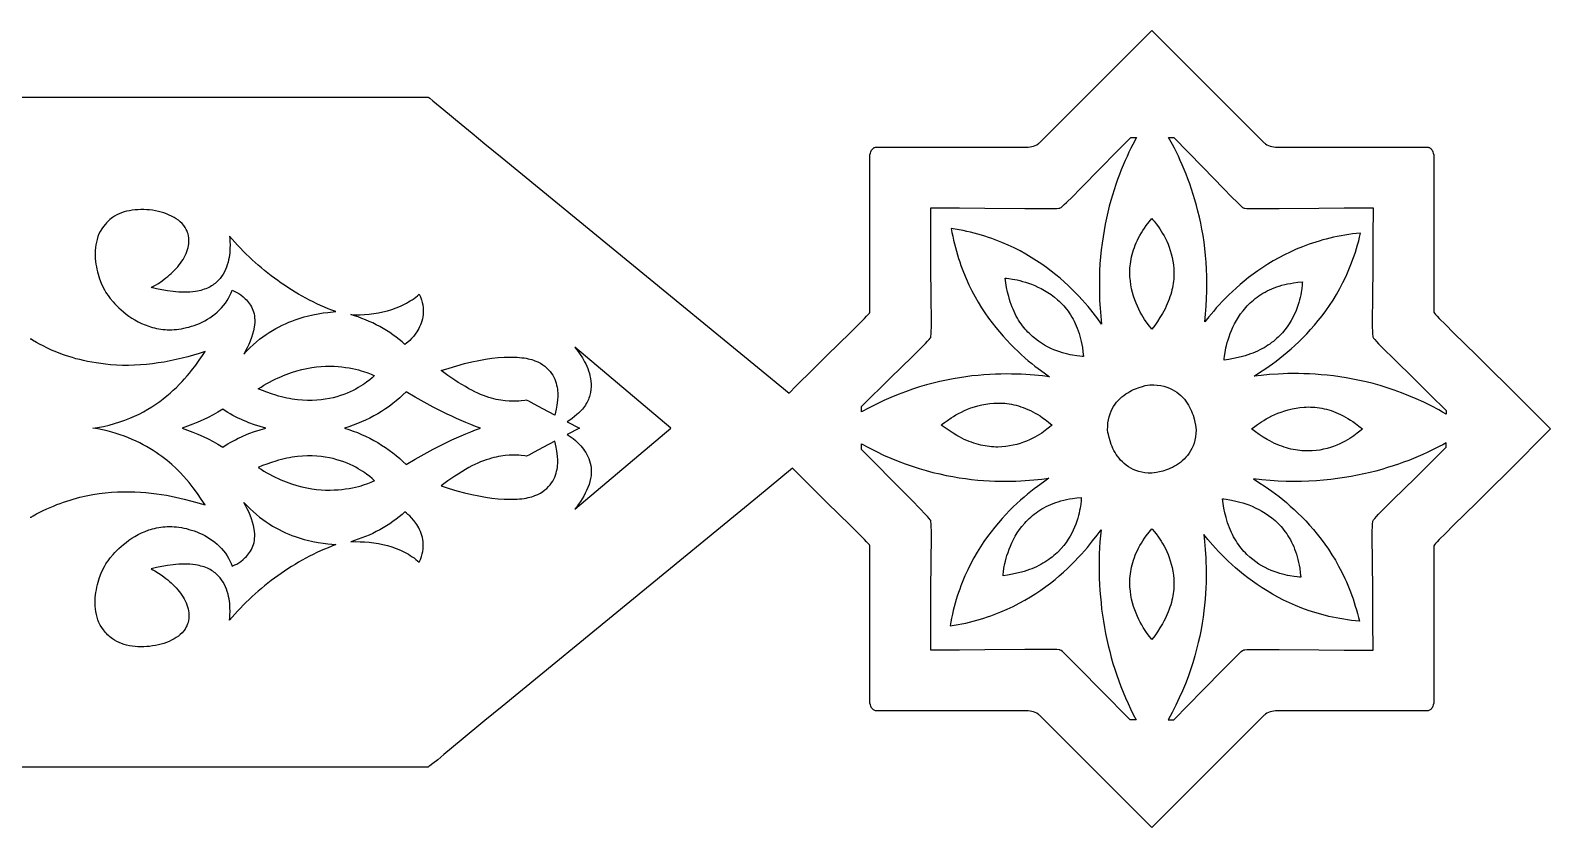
# Model space of a CAD drawing. Extents: x -191 to 191, y -50 to 50.
# Drawn here: x 0 to 190.6, y -50 to 50 of the extents above; entities that cross this region are included whole.
import ezdxf

# ---------------------------------------------------------------- set-up
doc = ezdxf.new("R2010")
doc.units = 0
doc.layers.add('LAYER_1', color=18, linetype='CONTINUOUS')

msp = doc.modelspace()

# ---------------------------------------------------------------- linework, layer by layer
at = {"layer": 'LAYER_1'}
for points in [[(-49.88, 41.58), (0, 41.58), (49.88, 41.58), (49.96, 41.54), (50.08, 41.45), (50.48, 41.14), (51.86, 40.01), (54.02, 38.2), (55.41, 37.05), (56.99, 35.74), (59.14, 33.98), (91.16, 7.72), (95.13, 4.46), (96.03, 5.36), (98.1, 7.42), (99.92, 9.22), (102.78, 12.03), (103.82, 13.05), (104.58, 13.81), (104.86, 14.1), (105.07, 14.33), (105.2, 14.5), (105.27, 14.6), (105.27, 34.18), (105.28, 34.36), (105.33, 34.55), (105.39, 34.74), (105.49, 34.92), (105.54, 35), (105.6, 35.08), (105.66, 35.14), (105.73, 35.2), (105.8, 35.25), (105.88, 35.28), (105.96, 35.31), (106.04, 35.31), (124.91, 35.31), (125.13, 35.32), (125.35, 35.34), (125.57, 35.38), (125.78, 35.44), (125.99, 35.52), (126.19, 35.61), (126.37, 35.73), (126.46, 35.8), (126.54, 35.87), (140.63, 49.96), (154.71, 35.87), (154.79, 35.8), (154.88, 35.73), (155.06, 35.61), (155.26, 35.52), (155.47, 35.44), (155.68, 35.38), (155.9, 35.34), (156.12, 35.32), (156.34, 35.31), (175.21, 35.31), (175.29, 35.31), (175.37, 35.28), (175.45, 35.25), (175.52, 35.2), (175.59, 35.14), (175.65, 35.08), (175.71, 35), (175.76, 34.92), (175.86, 34.74), (175.92, 34.55), (175.97, 34.36), (175.98, 34.18), (175.98, 34.18), (175.98, 14.6), (175.98, 14.6), (176.05, 14.5), (176.19, 14.33), (176.39, 14.1), (176.67, 13.81), (177.43, 13.05), (178.47, 12.03), (181.33, 9.22), (183.15, 7.42), (185.22, 5.36), (190.63, -0.04), (185.21, -5.46), (183.14, -7.52), (181.33, -9.31), (178.47, -12.11), (177.43, -13.13), (176.67, -13.9), (176.39, -14.19), (176.19, -14.41), (176.05, -14.58), (175.98, -14.69), (175.98, -14.69), (175.98, -34.27), (175.97, -34.45), (175.92, -34.64), (175.86, -34.82), (175.76, -35), (175.71, -35.08), (175.65, -35.16), (175.59, -35.23), (175.52, -35.28), (175.45, -35.33), (175.37, -35.37), (175.29, -35.39), (175.21, -35.4), (156.34, -35.4), (156.12, -35.4), (155.9, -35.43), (155.68, -35.47), (155.47, -35.52), (155.26, -35.6), (155.06, -35.69), (154.88, -35.81), (154.79, -35.88), (154.71, -35.95), (140.63, -50.04), (126.54, -35.95), (126.46, -35.88), (126.37, -35.81), (126.19, -35.69), (125.99, -35.6), (125.78, -35.52), (125.57, -35.47), (125.35, -35.43), (125.13, -35.4), (124.91, -35.4), (106.04, -35.4), (105.96, -35.39), (105.88, -35.37), (105.8, -35.33), (105.73, -35.28), (105.66, -35.23), (105.6, -35.16), (105.54, -35.08), (105.49, -35), (105.39, -34.82), (105.33, -34.64), (105.28, -34.45), (105.27, -34.27), (105.27, -14.69), (105.2, -14.58), (105.07, -14.41), (104.86, -14.19), (104.58, -13.9), (103.82, -13.13), (102.78, -12.11), (99.93, -9.31), (98.11, -7.52), (96.05, -5.47), (95.56, -4.97), (91.16, -8.58), (59.14, -34.84), (56.99, -36.6), (54.02, -39.06), (51.86, -40.87), (51.07, -41.52), (50.48, -42), (50.08, -42.31), (49.96, -42.39), (49.88, -42.44), (0, -42.44), (-49.88, -42.44)], [(-0.05, -11.11), (0, -11.11), (0.05, -11.11), (0.09, -11.09), (0.18, -11.04), (0.26, -10.98), (0.34, -10.92), (0.77, -10.69), (1.19, -10.47), (1.62, -10.26), (2.04, -10.06), (2.46, -9.88), (2.88, -9.7), (3.3, -9.53), (3.72, -9.37), (4.14, -9.22), (4.56, -9.08), (4.97, -8.95), (5.38, -8.83), (5.79, -8.72), (6.2, -8.61), (7.01, -8.43), (7.81, -8.27), (8.61, -8.15), (9.39, -8.05), (10.16, -7.98), (10.91, -7.94), (11.66, -7.91), (12.39, -7.91), (13.11, -7.93), (13.81, -7.97), (14.49, -8.02), (15.16, -8.09), (15.8, -8.17), (16.44, -8.26), (17.05, -8.36), (17.64, -8.47), (18.2, -8.59), (18.75, -8.71), (19.28, -8.83), (20.25, -9.09), (21.9, -9.55), (21.43, -8.83), (20.94, -8.12), (20.43, -7.43), (20.17, -7.09), (19.9, -6.75), (19.57, -6.36), (19.19, -5.94), (18.76, -5.48), (18.27, -5), (17.73, -4.5), (17.44, -4.25), (17.13, -3.99), (16.81, -3.74), (16.47, -3.48), (16.12, -3.23), (15.76, -2.98), (15.38, -2.73), (14.98, -2.48), (14.57, -2.24), (14.15, -2.01), (13.71, -1.78), (13.25, -1.56), (12.78, -1.34), (12.29, -1.14), (11.79, -0.95), (11.27, -0.76), (10.74, -0.59), (10.19, -0.43), (9.62, -0.29), (9.04, -0.15), (8.44, -0.04), (7.83, 0.06), (8.43, 0.15), (9.16, 0.29), (9.86, 0.45), (10.55, 0.63), (11.21, 0.84), (11.85, 1.06), (12.47, 1.31), (13.06, 1.57), (13.64, 1.84), (14.19, 2.13), (14.73, 2.44), (15.24, 2.75), (15.73, 3.08), (16.21, 3.41), (16.66, 3.76), (17.1, 4.11), (17.52, 4.46), (17.92, 4.82), (18.3, 5.18), (18.66, 5.54), (19.01, 5.9), (19.33, 6.26), (19.65, 6.61), (19.94, 6.96), (20.22, 7.3), (20.73, 7.97), (21.18, 8.59), (21.56, 9.16), (21.9, 9.67), (21.18, 9.45), (20.46, 9.23), (19.74, 9.03), (19.01, 8.84), (18.27, 8.66), (17.53, 8.51), (16.79, 8.36), (16.04, 8.24), (15.29, 8.14), (14.54, 8.05), (13.79, 7.99), (13.04, 7.95), (12.29, 7.93), (11.54, 7.93), (10.79, 7.96), (10.04, 8.02), (9.43, 8.08), (8.83, 8.16), (8.26, 8.24), (7.71, 8.33), (7.18, 8.44), (6.67, 8.54), (6.18, 8.66), (5.71, 8.78), (5.26, 8.91), (4.83, 9.04), (4.42, 9.17), (4.03, 9.31), (3.31, 9.58), (2.66, 9.86), (2.08, 10.13), (1.58, 10.38), (1.14, 10.62), (0.78, 10.82), (0.26, 11.12), (0.1, 11.21), (0.04, 11.23), (0, 11.24), (-0.04, 11.23)]]:
    msp.add_lwpolyline(points, dxfattribs=at)
for points in [[(104.23, 2.12), (104.23, 2.78), (107.87, 6.38), (110.55, 9), (111.52, 9.96), (112.24, 10.69), (112.5, 10.96), (112.69, 11.18), (112.82, 11.34), (112.89, 11.45), (112.91, 11.51), (112.92, 11.6), (112.95, 11.87), (112.97, 12.25), (112.98, 12.75), (112.98, 14.09), (112.97, 15.9), (112.92, 20.89), (112.9, 24.06), (112.89, 27.69), (116.52, 27.69), (119.7, 27.67), (124.68, 27.62), (126.49, 27.6), (127.83, 27.61), (128.33, 27.62), (128.72, 27.63), (128.98, 27.66), (129.08, 27.68), (129.14, 27.69), (129.24, 27.76), (129.41, 27.89), (129.63, 28.1), (129.91, 28.36), (130.66, 29.09), (131.63, 30.08), (134.32, 32.82), (136.03, 34.56), (137.99, 36.54), (138.7, 36.54), (138.23, 35.65), (137.99, 35.17), (137.75, 34.67), (137.51, 34.15), (137.27, 33.62), (137.03, 33.06), (136.79, 32.48), (136.56, 31.88), (136.33, 31.27), (136.11, 30.63), (135.89, 29.98), (135.68, 29.3), (135.48, 28.61), (135.29, 27.9), (135.1, 27.17), (134.93, 26.42), (134.77, 25.66), (134.63, 24.87), (134.5, 24.07), (134.38, 23.25), (134.28, 22.42), (134.19, 21.56), (134.12, 20.69), (134.08, 19.8), (134.05, 18.9), (134.04, 17.97), (134.05, 17.04), (134.08, 16.08), (134.14, 15.11), (134.22, 14.12), (134.33, 13.12), (133.84, 13.78), (133.27, 14.52), (132.96, 14.91), (132.62, 15.32), (132.26, 15.74), (131.88, 16.17), (131.48, 16.61), (131.05, 17.05), (130.6, 17.5), (130.13, 17.95), (129.64, 18.4), (129.12, 18.86), (128.58, 19.31), (128.01, 19.76), (127.42, 20.2), (126.81, 20.64), (126.17, 21.07), (125.51, 21.49), (124.82, 21.89), (124.1, 22.29), (123.36, 22.67), (122.59, 23.03), (121.8, 23.37), (120.98, 23.69), (120.56, 23.85), (120.13, 23.99), (119.7, 24.13), (119.26, 24.27), (118.81, 24.4), (118.35, 24.52), (117.89, 24.64), (117.42, 24.75), (116.95, 24.85), (116.46, 24.94), (115.97, 25.03), (115.48, 25.11), (115.56, 24.61), (115.66, 24.13), (115.76, 23.65), (115.87, 23.17), (115.99, 22.71), (116.11, 22.25), (116.25, 21.8), (116.38, 21.35), (116.53, 20.91), (116.67, 20.48), (116.83, 20.06), (116.99, 19.64), (117.33, 18.83), (117.68, 18.04), (118.06, 17.28), (118.45, 16.55), (118.85, 15.85), (119.27, 15.16), (119.7, 14.51), (120.14, 13.88), (120.59, 13.27), (121.04, 12.69), (121.5, 12.14), (121.96, 11.61), (122.42, 11.1), (122.89, 10.61), (123.35, 10.15), (123.8, 9.71), (124.25, 9.3), (124.7, 8.9), (125.13, 8.53), (125.56, 8.18), (125.97, 7.85), (126.37, 7.54), (127.12, 6.99), (127.79, 6.51), (126.9, 6.62), (125.91, 6.71), (124.82, 6.79), (124.24, 6.82), (123.63, 6.84), (123.01, 6.85), (122.36, 6.86), (121.69, 6.85), (121, 6.83), (120.3, 6.8), (119.57, 6.75), (118.83, 6.69), (118.07, 6.61), (117.3, 6.51), (116.51, 6.39), (115.7, 6.26), (114.88, 6.1), (114.05, 5.92), (113.2, 5.72), (112.35, 5.49), (111.48, 5.23), (110.6, 4.95), (109.72, 4.64), (108.82, 4.3), (107.91, 3.93), (107, 3.53), (106.08, 3.09), (105.16, 2.63)], [(177.55, 1.82), (177.07, 2.09), (176.6, 2.36), (175.65, 2.85), (174.71, 3.31), (173.78, 3.74), (172.86, 4.14), (171.94, 4.5), (171.03, 4.83), (170.13, 5.13), (169.25, 5.4), (168.37, 5.65), (167.5, 5.87), (166.65, 6.06), (165.81, 6.23), (164.99, 6.38), (164.18, 6.51), (163.39, 6.61), (162.61, 6.7), (161.85, 6.77), (161.11, 6.83), (160.38, 6.87), (159.68, 6.89), (159, 6.91), (158.33, 6.91), (157.69, 6.9), (157.08, 6.88), (156.48, 6.85), (155.36, 6.78), (154.35, 6.69), (153.44, 6.6), (154.14, 7.04), (154.92, 7.56), (155.33, 7.84), (155.76, 8.15), (156.21, 8.48), (156.66, 8.83), (157.13, 9.2), (157.6, 9.59), (158.08, 10), (158.57, 10.44), (159.05, 10.9), (159.54, 11.38), (160.04, 11.89), (160.52, 12.42), (161.01, 12.98), (161.49, 13.56), (161.97, 14.16), (162.43, 14.79), (162.89, 15.45), (163.34, 16.14), (163.77, 16.85), (164.19, 17.59), (164.59, 18.35), (164.97, 19.15), (165.16, 19.55), (165.33, 19.97), (165.51, 20.39), (165.68, 20.82), (165.84, 21.26), (166, 21.7), (166.15, 22.15), (166.29, 22.61), (166.43, 23.08), (166.56, 23.56), (166.68, 24.04), (166.8, 24.53), (166.3, 24.48), (165.8, 24.42), (165.31, 24.35), (164.82, 24.28), (164.35, 24.19), (163.88, 24.1), (163.41, 24.01), (162.96, 23.9), (162.5, 23.79), (162.06, 23.67), (161.62, 23.54), (161.19, 23.41), (160.77, 23.28), (160.35, 23.13), (159.53, 22.83), (158.74, 22.51), (157.98, 22.16), (157.24, 21.8), (156.53, 21.43), (155.84, 21.04), (155.17, 20.64), (154.53, 20.23), (153.92, 19.81), (153.33, 19.38), (152.76, 18.95), (152.22, 18.51), (151.7, 18.08), (151.2, 17.64), (150.73, 17.21), (150.28, 16.78), (149.86, 16.36), (149.45, 15.94), (149.07, 15.53), (148.71, 15.14), (148.38, 14.76), (147.77, 14.03), (147.25, 13.39), (147.35, 14.38), (147.43, 15.36), (147.49, 16.32), (147.52, 17.26), (147.53, 18.19), (147.52, 19.1), (147.49, 20), (147.43, 20.88), (147.36, 21.74), (147.27, 22.59), (147.17, 23.41), (147.04, 24.22), (146.91, 25.02), (146.75, 25.79), (146.59, 26.55), (146.41, 27.29), (146.23, 28.01), (146.03, 28.71), (145.82, 29.39), (145.61, 30.06), (145.38, 30.71), (145.15, 31.34), (144.92, 31.94), (144.68, 32.53), (144.44, 33.1), (144.19, 33.65), (143.95, 34.19), (143.7, 34.7), (143.45, 35.19), (143.21, 35.66), (142.73, 36.54), (143.39, 36.54), (147, 32.82), (149.65, 30.08), (150.62, 29.09), (151.35, 28.36), (151.62, 28.1), (151.84, 27.89), (152.01, 27.76), (152.11, 27.69), (152.17, 27.68), (152.27, 27.66), (152.53, 27.63), (152.92, 27.62), (153.42, 27.61), (154.76, 27.6), (156.57, 27.62), (161.55, 27.66), (164.73, 27.69), (168.36, 27.69), (168.35, 24.06), (168.33, 20.89), (168.28, 15.9), (168.27, 14.09), (168.27, 12.75), (168.28, 12.25), (168.3, 11.87), (168.33, 11.6), (168.34, 11.51), (168.36, 11.45), (168.43, 11.34), (168.57, 11.17), (168.78, 10.94), (169.05, 10.65), (169.81, 9.88), (170.84, 8.87), (173.68, 6.08), (175.49, 4.3), (177.55, 2.26)], [(38.29, 14.68), (37.81, 14.86), (37.33, 15.05), (36.86, 15.25), (36.39, 15.46), (35.92, 15.68), (35.45, 15.9), (34.99, 16.13), (34.53, 16.37), (34.08, 16.62), (33.63, 16.88), (33.18, 17.14), (32.74, 17.41), (32.3, 17.69), (31.87, 17.98), (31.44, 18.27), (31.01, 18.57), (30.59, 18.88), (30.18, 19.19), (29.76, 19.51), (29.36, 19.83), (28.96, 20.16), (28.57, 20.5), (28.18, 20.84), (27.8, 21.19), (27.42, 21.54), (27.05, 21.9), (26.68, 22.27), (26.33, 22.63), (25.98, 23.01), (25.63, 23.39), (25.29, 23.77), (24.96, 24.16), (25, 23.81), (25.02, 23.48), (25.03, 23.07), (25.02, 22.58), (25.01, 22.32), (24.99, 22.04), (24.95, 21.76), (24.91, 21.47), (24.85, 21.17), (24.78, 20.87), (24.69, 20.57), (24.59, 20.26), (24.46, 19.97), (24.32, 19.67), (24.16, 19.38), (23.98, 19.1), (23.78, 18.83), (23.55, 18.58), (23.29, 18.34), (23.16, 18.22), (23.01, 18.11), (22.86, 18), (22.7, 17.9), (22.54, 17.81), (22.37, 17.72), (22.19, 17.63), (22, 17.55), (21.8, 17.48), (21.6, 17.41), (21.39, 17.35), (21.17, 17.3), (20.94, 17.25), (20.7, 17.21), (20.35, 17.17), (20, 17.14), (19.66, 17.12), (19.31, 17.11), (18.95, 17.12), (18.6, 17.13), (18.25, 17.16), (17.9, 17.19), (17.2, 17.28), (16.5, 17.4), (15.81, 17.54), (15.13, 17.7), (15.36, 17.82), (15.59, 17.95), (16.06, 18.23), (16.53, 18.55), (17, 18.9), (17.22, 19.09), (17.44, 19.28), (17.66, 19.48), (17.87, 19.68), (18.08, 19.89), (18.28, 20.1), (18.47, 20.32), (18.65, 20.55), (18.82, 20.78), (18.98, 21.01), (19.14, 21.24), (19.28, 21.48), (19.4, 21.72), (19.52, 21.97), (19.62, 22.21), (19.7, 22.46), (19.77, 22.71), (19.83, 22.96), (19.86, 23.2), (19.88, 23.45), (19.88, 23.7), (19.87, 23.95), (19.83, 24.2), (19.77, 24.45), (19.72, 24.59), (19.67, 24.73), (19.61, 24.86), (19.55, 24.99), (19.4, 25.25), (19.22, 25.49), (19.02, 25.72), (18.79, 25.93), (18.55, 26.14), (18.29, 26.32), (18.01, 26.5), (17.71, 26.66), (17.4, 26.8), (17.08, 26.94), (16.74, 27.06), (16.4, 27.16), (16.05, 27.25), (15.69, 27.33), (15.32, 27.39), (14.95, 27.43), (14.58, 27.47), (14.21, 27.48), (13.85, 27.49), (13.48, 27.47), (13.12, 27.45), (12.76, 27.4), (12.41, 27.34), (12.07, 27.27), (11.74, 27.18), (11.42, 27.08), (11.12, 26.95), (10.83, 26.82), (10.56, 26.67), (10.31, 26.5), (10.14, 26.37), (9.97, 26.24), (9.82, 26.1), (9.67, 25.96), (9.53, 25.82), (9.4, 25.67), (9.16, 25.38), (8.95, 25.07), (8.76, 24.75), (8.6, 24.42), (8.47, 24.09), (8.36, 23.75), (8.27, 23.41), (8.2, 23.07), (8.16, 22.72), (8.13, 22.37), (8.12, 22.02), (8.12, 21.67), (8.14, 21.33), (8.17, 20.99), (8.22, 20.65), (8.28, 20.32), (8.34, 19.99), (8.42, 19.68), (8.5, 19.37), (8.59, 19.08), (8.68, 18.79), (8.88, 18.26), (9.09, 17.8), (9.28, 17.4), (9.47, 17.08), (9.55, 16.94), (9.74, 16.69), (10.01, 16.33), (10.38, 15.9), (10.59, 15.66), (10.83, 15.42), (11.09, 15.16), (11.37, 14.9), (11.68, 14.64), (12, 14.38), (12.34, 14.12), (12.71, 13.87), (13.1, 13.64), (13.5, 13.41), (13.93, 13.2), (14.37, 13.01), (14.84, 12.84), (15.08, 12.76), (15.33, 12.69), (15.57, 12.63), (15.83, 12.57), (16.09, 12.52), (16.35, 12.48), (16.62, 12.45), (16.89, 12.43), (17.17, 12.41), (17.45, 12.41), (17.74, 12.41), (18.03, 12.43), (18.33, 12.45), (18.63, 12.49), (18.93, 12.54), (19.24, 12.6), (19.56, 12.67), (19.88, 12.75), (20.2, 12.85), (20.52, 12.95), (20.86, 13.08), (21.19, 13.21), (21.53, 13.36), (21.86, 13.53), (22.19, 13.72), (22.51, 13.92), (22.83, 14.14), (23.13, 14.38), (23.42, 14.63), (23.7, 14.89), (23.97, 15.16), (24.22, 15.45), (24.45, 15.75), (24.66, 16.06), (24.85, 16.38), (25.02, 16.71), (25.16, 17.04), (25.28, 17.39), (25.47, 17.3), (25.65, 17.22), (25.87, 17.1), (26.12, 16.95), (26.39, 16.77), (26.67, 16.55), (26.81, 16.43), (26.95, 16.29), (27.09, 16.15), (27.23, 16), (27.36, 15.84), (27.48, 15.66), (27.6, 15.48), (27.71, 15.29), (27.81, 15.08), (27.9, 14.87), (27.98, 14.64), (28.04, 14.4), (28.09, 14.15), (28.12, 13.89), (28.14, 13.62), (28.14, 13.33), (28.11, 13.03), (28.07, 12.72), (27.98, 12.28), (27.86, 11.84), (27.72, 11.42), (27.56, 10.99), (27.38, 10.57), (27.18, 10.16), (26.98, 9.76), (26.76, 9.36), (27.15, 9.78), (27.54, 10.17), (27.94, 10.53), (28.34, 10.88), (28.74, 11.21), (29.14, 11.52), (29.55, 11.81), (29.96, 12.08), (30.37, 12.33), (30.78, 12.56), (31.19, 12.78), (31.59, 12.99), (32, 13.17), (32.4, 13.35), (32.79, 13.5), (33.19, 13.65), (33.57, 13.78), (33.96, 13.9), (34.33, 14.01), (34.7, 14.11), (35.41, 14.28), (36.08, 14.41), (36.71, 14.51), (37.29, 14.58)], [(140.63, 12.47), (140.52, 12.6), (140.32, 12.85), (140.04, 13.23), (139.72, 13.71), (139.54, 13.99), (139.36, 14.3), (139.18, 14.63), (139, 14.99), (138.82, 15.36), (138.65, 15.76), (138.49, 16.18), (138.34, 16.61), (138.21, 17.07), (138.09, 17.54), (138, 18.03), (137.93, 18.54), (137.88, 19.06), (137.87, 19.32), (137.87, 19.59), (137.87, 19.86), (137.88, 20.14), (137.91, 20.41), (137.94, 20.69), (137.97, 20.98), (138.02, 21.26), (138.08, 21.55), (138.15, 21.84), (138.23, 22.14), (138.32, 22.43), (138.43, 22.73), (138.54, 23.03), (138.67, 23.33), (138.81, 23.63), (138.96, 23.94), (139.13, 24.24), (139.31, 24.55), (139.5, 24.86), (139.71, 25.17), (139.93, 25.48), (140.27, 25.93), (140.63, 26.36), (140.72, 26.25), (140.91, 26.03), (141.17, 25.71), (141.47, 25.3), (141.64, 25.05), (141.81, 24.79), (141.98, 24.5), (142.15, 24.19), (142.32, 23.86), (142.49, 23.51), (142.65, 23.14), (142.8, 22.76), (142.94, 22.35), (143.06, 21.92), (143.17, 21.48), (143.26, 21.03), (143.33, 20.55), (143.37, 20.06), (143.39, 19.56), (143.38, 19.3), (143.37, 19.04), (143.36, 18.77), (143.33, 18.51), (143.3, 18.23), (143.25, 17.96), (143.2, 17.68), (143.14, 17.4), (143.07, 17.12), (142.99, 16.83), (142.9, 16.54), (142.8, 16.25), (142.68, 15.95), (142.56, 15.65), (142.42, 15.35), (142.28, 15.05), (142.12, 14.75), (141.95, 14.44), (141.64, 13.93), (141.32, 13.43), (140.98, 12.95)], [(122.21, 18.89), (122.38, 18.87), (122.7, 18.83), (123.16, 18.76), (123.74, 18.65), (124.06, 18.57), (124.4, 18.48), (124.77, 18.38), (125.14, 18.25), (125.54, 18.11), (125.94, 17.95), (126.34, 17.77), (126.76, 17.57), (127.17, 17.34), (127.59, 17.09), (128, 16.81), (128.41, 16.5), (128.81, 16.17), (129.01, 15.99), (129.2, 15.8), (129.39, 15.6), (129.57, 15.4), (129.76, 15.19), (129.93, 14.97), (130.11, 14.74), (130.27, 14.51), (130.44, 14.26), (130.59, 14), (130.74, 13.74), (130.89, 13.47), (131.02, 13.18), (131.15, 12.89), (131.28, 12.59), (131.39, 12.27), (131.5, 11.95), (131.6, 11.62), (131.69, 11.27), (131.77, 10.92), (131.85, 10.55), (131.91, 10.17), (131.98, 9.62), (132.04, 9.06), (131.89, 9.07), (131.6, 9.09), (131.2, 9.14), (130.69, 9.22), (130.4, 9.27), (130.09, 9.34), (129.76, 9.42), (129.42, 9.51), (129.07, 9.63), (128.7, 9.76), (128.33, 9.9), (127.95, 10.07), (127.56, 10.26), (127.18, 10.47), (126.79, 10.71), (126.4, 10.97), (126.02, 11.26), (125.64, 11.58), (125.27, 11.92), (125.09, 12.1), (124.92, 12.3), (124.74, 12.5), (124.57, 12.7), (124.4, 12.92), (124.24, 13.14), (124.08, 13.38), (123.92, 13.62), (123.77, 13.87), (123.63, 14.13), (123.49, 14.4), (123.35, 14.68), (123.22, 14.97), (123.1, 15.26), (122.98, 15.57), (122.87, 15.89), (122.77, 16.22), (122.67, 16.56), (122.53, 17.13), (122.41, 17.71), (122.3, 18.3)], [(149.68, 8.6), (149.69, 8.76), (149.73, 9.09), (149.8, 9.55), (149.91, 10.12), (149.99, 10.44), (150.08, 10.79), (150.18, 11.15), (150.31, 11.53), (150.45, 11.92), (150.61, 12.32), (150.79, 12.73), (150.99, 13.14), (151.22, 13.56), (151.47, 13.97), (151.75, 14.39), (152.06, 14.8), (152.4, 15.19), (152.57, 15.39), (152.76, 15.58), (152.96, 15.77), (153.16, 15.96), (153.37, 16.14), (153.59, 16.32), (153.82, 16.49), (154.06, 16.66), (154.3, 16.82), (154.56, 16.98), (154.82, 17.13), (155.1, 17.27), (155.38, 17.41), (155.67, 17.54), (155.97, 17.66), (156.29, 17.78), (156.61, 17.89), (156.94, 17.99), (157.29, 18.08), (157.64, 18.16), (158.01, 18.23), (158.39, 18.29), (158.94, 18.37), (159.5, 18.42), (159.49, 18.27), (159.47, 17.99), (159.42, 17.58), (159.35, 17.07), (159.29, 16.78), (159.22, 16.47), (159.14, 16.15), (159.05, 15.81), (158.93, 15.45), (158.81, 15.09), (158.66, 14.71), (158.49, 14.33), (158.3, 13.95), (158.09, 13.56), (157.85, 13.17), (157.59, 12.79), (157.3, 12.4), (156.99, 12.03), (156.64, 11.66), (156.46, 11.48), (156.27, 11.3), (156.07, 11.13), (155.86, 10.95), (155.64, 10.79), (155.42, 10.62), (155.18, 10.46), (154.94, 10.31), (154.69, 10.16), (154.43, 10.01), (154.16, 9.87), (153.88, 9.74), (153.6, 9.61), (153.3, 9.48), (152.99, 9.37), (152.67, 9.26), (152.34, 9.15), (152.01, 9.06), (151.43, 8.91), (150.85, 8.79), (150.26, 8.69)], [(48.76, 16.87), (48.91, 16.52), (49.03, 16.17), (49.12, 15.84), (49.19, 15.52), (49.23, 15.2), (49.26, 14.89), (49.26, 14.6), (49.24, 14.31), (49.2, 14.03), (49.15, 13.76), (49.08, 13.5), (49, 13.25), (48.91, 13.01), (48.81, 12.78), (48.7, 12.56), (48.58, 12.35), (48.45, 12.15), (48.33, 11.96), (48.06, 11.62), (47.8, 11.33), (47.56, 11.08), (47.34, 10.87), (47.16, 10.72), (46.96, 10.56), (46.6, 10.88), (46.23, 11.19), (45.85, 11.49), (45.45, 11.77), (45.05, 12.05), (44.64, 12.31), (44.22, 12.57), (43.8, 12.81), (43.36, 13.04), (42.92, 13.26), (42.48, 13.46), (42.03, 13.66), (41.58, 13.84), (41.12, 14.01), (40.66, 14.17), (40.19, 14.31), (40.76, 14.3), (41.33, 14.3), (41.9, 14.33), (42.48, 14.37), (43.05, 14.44), (43.63, 14.54), (44.2, 14.66), (44.76, 14.8), (45.32, 14.96), (45.86, 15.15), (46.39, 15.37), (46.65, 15.49), (46.91, 15.62), (47.16, 15.75), (47.4, 15.89), (47.64, 16.03), (47.88, 16.18), (48.11, 16.34), (48.33, 16.51), (48.55, 16.68)], [(68.86, 0.06), (67.32, -0.75), (67.56, -0.9), (67.79, -1.05), (68.06, -1.25), (68.36, -1.5), (68.69, -1.81), (68.85, -1.97), (69.02, -2.16), (69.18, -2.35), (69.34, -2.55), (69.5, -2.77), (69.64, -3), (69.78, -3.24), (69.91, -3.49), (70.02, -3.75), (70.12, -4.03), (70.2, -4.32), (70.27, -4.61), (70.31, -4.92), (70.33, -5.24), (70.33, -5.57), (70.31, -5.92), (70.25, -6.27), (70.17, -6.63), (70.06, -7.01), (69.91, -7.39), (69.75, -7.76), (69.57, -8.11), (69.38, -8.46), (69.18, -8.8), (68.96, -9.14), (68.73, -9.47), (68.5, -9.79), (68.26, -10.11), (80.32, 0.06), (68.26, 10.24), (68.49, 9.95), (68.7, 9.67), (68.95, 9.32), (69.22, 8.89), (69.36, 8.65), (69.5, 8.39), (69.63, 8.12), (69.76, 7.84), (69.88, 7.55), (69.99, 7.25), (70.09, 6.93), (70.17, 6.61), (70.24, 6.28), (70.29, 5.94), (70.31, 5.6), (70.32, 5.26), (70.29, 4.9), (70.24, 4.55), (70.2, 4.37), (70.16, 4.2), (70.1, 4.02), (70.04, 3.84), (69.97, 3.67), (69.89, 3.49), (69.8, 3.31), (69.7, 3.14), (69.59, 2.96), (69.48, 2.78), (69.35, 2.61), (69.21, 2.44), (69.06, 2.27), (68.89, 2.1), (68.72, 1.93), (68.53, 1.76), (68.24, 1.52), (67.94, 1.29), (67.64, 1.08), (67.32, 0.87)], [(43.15, 6.65), (42.85, 6.37), (42.55, 6.13), (42.16, 5.83), (41.94, 5.66), (41.69, 5.5), (41.41, 5.32), (41.12, 5.15), (40.8, 4.97), (40.46, 4.79), (40.1, 4.62), (39.72, 4.45), (39.31, 4.3), (38.89, 4.15), (38.44, 4.01), (37.97, 3.88), (37.49, 3.78), (36.98, 3.69), (36.45, 3.61), (35.9, 3.56), (35.33, 3.54), (34.73, 3.54), (34.12, 3.56), (33.49, 3.62), (33.17, 3.66), (32.84, 3.71), (32.51, 3.77), (32.17, 3.83), (31.83, 3.91), (31.49, 3.99), (31.13, 4.08), (30.78, 4.19), (30.22, 4.36), (29.66, 4.56), (29.11, 4.77), (28.56, 4.99), (28.92, 5.22), (29.28, 5.44), (29.64, 5.65), (29.99, 5.84), (30.35, 6.03), (30.7, 6.2), (31.05, 6.37), (31.39, 6.52), (31.73, 6.67), (32.07, 6.8), (32.41, 6.92), (32.74, 7.04), (33.4, 7.24), (34.04, 7.41), (34.67, 7.55), (35.29, 7.66), (35.88, 7.74), (36.46, 7.79), (37.02, 7.82), (37.57, 7.83), (38.09, 7.82), (38.59, 7.79), (39.07, 7.74), (39.53, 7.69), (39.97, 7.62), (40.38, 7.54), (40.77, 7.46), (41.13, 7.37), (41.46, 7.27), (41.77, 7.18), (42.3, 7), (42.71, 6.84), (43, 6.72)], [(65.76, 1.69), (64.27, 2.48), (63.19, 3.06), (62.5, 3.43), (62.3, 3.53), (62.21, 3.56), (61.99, 3.54), (61.55, 3.49), (61.24, 3.46), (60.89, 3.44), (60.48, 3.44), (60.03, 3.45), (59.53, 3.49), (58.99, 3.57), (58.71, 3.62), (58.41, 3.68), (58.11, 3.75), (57.8, 3.84), (57.47, 3.93), (57.14, 4.04), (56.8, 4.16), (56.46, 4.3), (56.1, 4.45), (55.74, 4.62), (55.37, 4.81), (54.99, 5.01), (54.54, 5.27), (54.09, 5.54), (53.65, 5.81), (53.22, 6.09), (52.36, 6.68), (51.51, 7.28), (52.51, 7.61), (53.48, 7.9), (54.42, 8.16), (55.34, 8.38), (56.22, 8.56), (57.07, 8.71), (57.88, 8.83), (58.66, 8.91), (59.39, 8.96), (60.09, 8.98), (60.74, 8.97), (61.05, 8.96), (61.34, 8.93), (61.63, 8.9), (61.9, 8.87), (62.16, 8.83), (62.41, 8.78), (62.64, 8.72), (62.87, 8.66), (63.08, 8.6), (63.27, 8.52), (63.63, 8.37), (63.95, 8.2), (64.25, 8.01), (64.52, 7.82), (64.76, 7.61), (64.98, 7.39), (65.18, 7.17), (65.35, 6.94), (65.5, 6.7), (65.64, 6.46), (65.75, 6.21), (65.85, 5.96), (65.93, 5.71), (65.99, 5.46), (66.04, 5.21), (66.08, 4.97), (66.11, 4.73), (66.12, 4.49), (66.13, 4.26), (66.13, 4.04), (66.11, 3.63), (66.07, 3.26), (66.02, 2.94), (65.97, 2.7), (65.91, 2.44), (65.84, 2.06)], [(56.43, 0.06), (55.82, 0.29), (55.22, 0.52), (54.61, 0.76), (54.02, 1.02), (53.42, 1.28), (52.83, 1.55), (52.24, 1.82), (51.66, 2.11), (51.08, 2.4), (50.5, 2.7), (49.36, 3.32), (48.23, 3.96), (47.12, 4.62), (46.72, 4.23), (46.31, 3.85), (45.88, 3.49), (45.43, 3.14), (44.98, 2.8), (44.51, 2.48), (44.04, 2.17), (43.55, 1.88), (43.05, 1.6), (42.55, 1.33), (42.04, 1.08), (41.52, 0.85), (41, 0.63), (40.47, 0.42), (39.94, 0.23), (39.4, 0.06), (39.94, -0.11), (40.47, -0.3), (41, -0.5), (41.52, -0.72), (42.04, -0.96), (42.55, -1.21), (43.05, -1.47), (43.55, -1.75), (44.04, -2.05), (44.51, -2.36), (44.98, -2.68), (45.43, -3.02), (45.88, -3.37), (46.31, -3.73), (46.72, -4.11), (47.12, -4.5), (48.23, -3.83), (49.36, -3.19), (50.5, -2.57), (51.08, -2.28), (51.66, -1.98), (52.24, -1.7), (52.83, -1.42), (53.42, -1.15), (54.02, -0.89), (54.61, -0.64), (55.22, -0.4), (55.82, -0.16)], [(140.86, 5.5), (141.3, 5.47), (141.73, 5.41), (142.12, 5.32), (142.5, 5.21), (142.85, 5.08), (143.17, 4.92), (143.48, 4.75), (143.76, 4.57), (144.02, 4.36), (144.27, 4.15), (144.49, 3.92), (144.7, 3.69), (144.89, 3.45), (145.06, 3.2), (145.22, 2.95), (145.36, 2.69), (145.48, 2.44), (145.6, 2.18), (145.7, 1.94), (145.79, 1.69), (145.93, 1.23), (146.03, 0.81), (146.1, 0.44), (146.14, 0.15), (146.17, -0.16), (146.15, -0.61), (146.09, -1.03), (146.02, -1.43), (145.91, -1.8), (145.79, -2.15), (145.64, -2.48), (145.48, -2.79), (145.3, -3.08), (145.1, -3.35), (144.89, -3.59), (144.67, -3.82), (144.44, -4.03), (144.2, -4.23), (143.96, -4.41), (143.71, -4.57), (143.46, -4.72), (143.2, -4.85), (142.95, -4.97), (142.71, -5.07), (142.47, -5.17), (142.01, -5.32), (141.59, -5.43), (141.22, -5.51), (140.93, -5.56), (140.63, -5.59), (140.18, -5.57), (139.75, -5.53), (139.35, -5.46), (138.98, -5.36), (138.62, -5.25), (138.29, -5.11), (137.98, -4.95), (137.69, -4.78), (137.41, -4.58), (137.16, -4.38), (136.93, -4.16), (136.71, -3.94), (136.51, -3.7), (136.33, -3.46), (136.16, -3.22), (136.01, -2.97), (135.87, -2.72), (135.75, -2.47), (135.64, -2.23), (135.54, -1.99), (135.38, -1.53), (135.26, -1.11), (135.17, -0.75), (135.12, -0.46), (135.08, -0.16), (135.09, 0.29), (135.12, 0.72), (135.18, 1.12), (135.27, 1.5), (135.38, 1.85), (135.51, 2.19), (135.66, 2.5), (135.83, 2.8), (136.02, 3.07), (136.21, 3.33), (136.43, 3.57), (136.65, 3.79), (136.88, 3.99), (137.11, 4.18), (137.36, 4.35), (137.6, 4.51), (137.85, 4.65), (138.09, 4.78), (138.33, 4.9), (138.57, 5), (139.03, 5.17), (139.44, 5.3), (139.8, 5.4), (140.09, 5.46), (140.39, 5.5), (140.63, 5.51)], [(29.51, 0.06), (28.8, 0.26), (28.09, 0.49), (27.4, 0.74), (27.05, 0.88), (26.71, 1.02), (26.37, 1.18), (26.04, 1.33), (25.71, 1.5), (25.38, 1.67), (25.06, 1.85), (24.74, 2.04), (24.42, 2.23), (24.12, 2.43), (23.52, 2.07), (22.91, 1.73), (22.28, 1.41), (21.65, 1.1), (21.01, 0.82), (20.36, 0.55), (19.7, 0.3), (19.04, 0.06), (19.7, -0.17), (20.36, -0.42), (21.01, -0.69), (21.65, -0.98), (22.28, -1.28), (22.91, -1.6), (23.52, -1.95), (24.12, -2.31), (24.42, -2.11), (24.74, -1.91), (25.06, -1.73), (25.38, -1.55), (25.71, -1.38), (26.04, -1.21), (26.37, -1.05), (26.71, -0.9), (27.4, -0.62), (28.09, -0.36), (28.8, -0.14)], [(114.22, 0.46), (114.35, 0.57), (114.61, 0.77), (114.98, 1.04), (115.47, 1.37), (115.75, 1.54), (116.06, 1.73), (116.39, 1.91), (116.74, 2.09), (117.12, 2.26), (117.51, 2.43), (117.93, 2.6), (118.37, 2.74), (118.82, 2.88), (119.3, 2.99), (119.79, 3.09), (120.29, 3.16), (120.81, 3.2), (121.08, 3.21), (121.34, 3.22), (121.62, 3.21), (121.89, 3.2), (122.17, 3.18), (122.45, 3.15), (122.73, 3.11), (123.02, 3.06), (123.31, 3), (123.6, 2.93), (123.89, 2.85), (124.19, 2.76), (124.49, 2.66), (124.79, 2.54), (125.09, 2.42), (125.39, 2.28), (125.69, 2.13), (126, 1.96), (126.31, 1.78), (126.62, 1.59), (126.93, 1.38), (127.24, 1.16), (127.68, 0.82), (128.12, 0.46), (128, 0.36), (127.79, 0.18), (127.47, -0.08), (127.05, -0.39), (126.81, -0.55), (126.54, -0.72), (126.26, -0.89), (125.95, -1.07), (125.62, -1.24), (125.27, -1.4), (124.9, -1.56), (124.51, -1.71), (124.1, -1.85), (123.68, -1.98), (123.24, -2.08), (122.78, -2.17), (122.31, -2.24), (121.82, -2.28), (121.31, -2.3), (121.06, -2.3), (120.79, -2.29), (120.53, -2.27), (120.26, -2.24), (119.99, -2.21), (119.72, -2.17), (119.44, -2.11), (119.16, -2.05), (118.87, -1.98), (118.59, -1.9), (118.3, -1.81), (118, -1.71), (117.71, -1.6), (117.41, -1.47), (117.11, -1.34), (116.81, -1.19), (116.5, -1.03), (116.19, -0.86), (115.69, -0.56), (115.19, -0.23), (114.7, 0.11)], [(153.13, -0.04), (153.26, 0.06), (153.52, 0.26), (153.89, 0.54), (154.38, 0.87), (154.66, 1.04), (154.97, 1.22), (155.3, 1.4), (155.65, 1.59), (156.03, 1.76), (156.42, 1.93), (156.84, 2.09), (157.28, 2.24), (157.73, 2.37), (158.21, 2.49), (158.7, 2.58), (159.2, 2.66), (159.72, 2.7), (159.99, 2.71), (160.26, 2.72), (160.53, 2.71), (160.8, 2.7), (161.08, 2.68), (161.36, 2.65), (161.64, 2.61), (161.93, 2.56), (162.22, 2.5), (162.51, 2.43), (162.8, 2.35), (163.1, 2.26), (163.4, 2.16), (163.7, 2.04), (164, 1.91), (164.3, 1.78), (164.6, 1.62), (164.91, 1.46), (165.22, 1.28), (165.53, 1.08), (165.84, 0.88), (166.15, 0.66), (166.59, 0.31), (167.03, -0.04), (166.92, -0.14), (166.7, -0.33), (166.38, -0.58), (165.96, -0.89), (165.72, -1.05), (165.45, -1.22), (165.17, -1.4), (164.86, -1.57), (164.53, -1.74), (164.18, -1.91), (163.81, -2.07), (163.42, -2.22), (163.02, -2.36), (162.59, -2.48), (162.15, -2.59), (161.69, -2.68), (161.22, -2.74), (160.73, -2.78), (160.22, -2.8), (159.97, -2.8), (159.7, -2.79), (159.44, -2.77), (159.17, -2.75), (158.9, -2.71), (158.63, -2.67), (158.35, -2.62), (158.07, -2.56), (157.78, -2.48), (157.5, -2.4), (157.21, -2.31), (156.91, -2.21), (156.62, -2.1), (156.32, -1.98), (156.02, -1.84), (155.72, -1.69), (155.41, -1.53), (155.1, -1.36), (154.6, -1.06), (154.1, -0.73), (153.61, -0.39)], [(65.76, -1.57), (64.27, -2.36), (63.19, -2.94), (62.5, -3.31), (62.3, -3.4), (62.21, -3.44), (61.99, -3.42), (61.55, -3.36), (61.24, -3.34), (60.89, -3.32), (60.48, -3.31), (60.03, -3.33), (59.53, -3.37), (58.99, -3.45), (58.71, -3.5), (58.41, -3.56), (58.11, -3.63), (57.8, -3.71), (57.47, -3.81), (57.14, -3.92), (56.8, -4.04), (56.46, -4.18), (56.1, -4.33), (55.74, -4.5), (55.37, -4.68), (54.99, -4.89), (54.54, -5.14), (54.09, -5.41), (53.65, -5.69), (53.22, -5.97), (52.36, -6.56), (51.51, -7.15), (52.51, -7.49), (53.48, -7.78), (54.42, -8.04), (55.34, -8.26), (56.22, -8.44), (57.07, -8.59), (57.88, -8.7), (58.66, -8.78), (59.39, -8.84), (60.09, -8.86), (60.74, -8.85), (61.05, -8.83), (61.34, -8.81), (61.63, -8.78), (61.9, -8.75), (62.16, -8.7), (62.41, -8.65), (62.64, -8.6), (62.87, -8.54), (63.08, -8.47), (63.27, -8.4), (63.63, -8.24), (63.95, -8.07), (64.25, -7.89), (64.52, -7.69), (64.76, -7.49), (64.98, -7.27), (65.18, -7.04), (65.35, -6.81), (65.5, -6.57), (65.64, -6.33), (65.75, -6.09), (65.85, -5.84), (65.93, -5.59), (65.99, -5.34), (66.04, -5.09), (66.08, -4.85), (66.11, -4.6), (66.12, -4.37), (66.13, -4.14), (66.13, -3.92), (66.11, -3.5), (66.07, -3.13), (66.02, -2.82), (65.97, -2.57), (65.91, -2.31), (65.84, -1.94)], [(142.68, -36.52), (143.37, -36.52), (146.99, -32.84), (149.65, -30.14), (150.61, -29.16), (151.34, -28.44), (151.62, -28.17), (151.84, -27.97), (152.01, -27.84), (152.11, -27.78), (152.17, -27.76), (152.27, -27.74), (152.53, -27.72), (152.92, -27.7), (153.42, -27.69), (154.76, -27.69), (156.57, -27.7), (161.55, -27.75), (164.73, -27.77), (168.36, -27.78), (168.35, -24.14), (168.33, -20.97), (168.28, -15.98), (168.27, -14.18), (168.27, -12.83), (168.28, -12.33), (168.3, -11.95), (168.33, -11.68), (168.34, -11.59), (168.36, -11.53), (168.43, -11.42), (168.57, -11.25), (168.78, -11.02), (169.05, -10.73), (169.81, -9.96), (170.84, -8.94), (173.68, -6.15), (175.49, -4.38), (177.55, -2.34), (177.55, -1.77), (177.11, -2.01), (176.65, -2.25), (176.17, -2.5), (175.67, -2.75), (175.14, -3), (174.6, -3.25), (174.03, -3.49), (173.44, -3.74), (172.83, -3.98), (172.2, -4.22), (171.54, -4.45), (170.87, -4.68), (170.18, -4.89), (169.47, -5.11), (168.73, -5.31), (167.98, -5.5), (167.21, -5.68), (166.41, -5.84), (165.6, -6), (164.77, -6.13), (163.92, -6.26), (163.05, -6.37), (162.16, -6.45), (161.26, -6.53), (160.33, -6.58), (159.39, -6.61), (158.43, -6.62), (157.45, -6.61), (156.46, -6.57), (155.44, -6.51), (154.41, -6.42), (153.37, -6.31), (154.06, -6.75), (154.84, -7.26), (155.25, -7.54), (155.68, -7.85), (156.12, -8.18), (156.57, -8.52), (157.03, -8.89), (157.51, -9.28), (157.98, -9.7), (158.47, -10.13), (158.95, -10.59), (159.44, -11.07), (159.93, -11.58), (160.41, -12.1), (160.9, -12.66), (161.37, -13.24), (161.85, -13.84), (162.31, -14.47), (162.76, -15.12), (163.21, -15.81), (163.64, -16.51), (164.05, -17.25), (164.45, -18.01), (164.83, -18.8), (165.02, -19.21), (165.19, -19.62), (165.37, -20.04), (165.53, -20.47), (165.7, -20.91), (165.85, -21.35), (166, -21.8), (166.14, -22.26), (166.28, -22.72), (166.41, -23.2), (166.54, -23.67), (166.65, -24.16), (166.15, -24.11), (165.66, -24.05), (165.17, -23.99), (164.69, -23.91), (164.21, -23.83), (163.75, -23.74), (163.29, -23.65), (162.83, -23.55), (162.38, -23.44), (161.94, -23.32), (161.51, -23.2), (161.08, -23.07), (160.24, -22.8), (159.43, -22.5), (158.64, -22.18), (157.88, -21.85), (157.14, -21.5), (156.43, -21.13), (155.74, -20.75), (155.08, -20.36), (154.44, -19.96), (153.83, -19.55), (153.23, -19.14), (152.67, -18.72), (152.13, -18.3), (151.61, -17.87), (151.11, -17.45), (150.64, -17.02), (150.18, -16.61), (149.76, -16.19), (149.35, -15.79), (148.97, -15.39), (148.61, -15), (148.27, -14.63), (147.66, -13.92), (147.13, -13.29), (147.23, -14.17), (147.31, -15.15), (147.38, -16.22), (147.41, -16.8), (147.43, -17.39), (147.43, -18.01), (147.43, -18.65), (147.42, -19.31), (147.4, -19.98), (147.36, -20.68), (147.31, -21.39), (147.24, -22.12), (147.15, -22.87), (147.05, -23.64), (146.93, -24.41), (146.79, -25.21), (146.63, -26.02), (146.45, -26.84), (146.24, -27.67), (146.01, -28.51), (145.76, -29.37), (145.48, -30.23), (145.17, -31.11), (144.83, -31.99), (144.46, -32.88), (144.07, -33.78), (143.64, -34.69), (143.17, -35.6)], [(43.15, -6.53), (42.85, -6.25), (42.55, -6), (42.16, -5.7), (41.94, -5.54), (41.69, -5.37), (41.41, -5.2), (41.12, -5.02), (40.8, -4.84), (40.46, -4.67), (40.1, -4.5), (39.72, -4.33), (39.31, -4.17), (38.89, -4.02), (38.44, -3.89), (37.97, -3.76), (37.49, -3.65), (36.98, -3.56), (36.45, -3.49), (35.9, -3.44), (35.33, -3.41), (34.73, -3.41), (34.12, -3.44), (33.49, -3.5), (33.17, -3.54), (32.84, -3.59), (32.51, -3.64), (32.17, -3.71), (31.83, -3.78), (31.49, -3.87), (31.13, -3.96), (30.78, -4.06), (30.22, -4.24), (29.66, -4.44), (29.11, -4.64), (28.56, -4.86), (28.92, -5.09), (29.28, -5.31), (29.64, -5.52), (29.99, -5.72), (30.35, -5.9), (30.7, -6.08), (31.05, -6.24), (31.39, -6.4), (31.73, -6.54), (32.07, -6.68), (32.41, -6.8), (32.74, -6.92), (33.4, -7.12), (34.04, -7.29), (34.67, -7.43), (35.29, -7.53), (35.88, -7.61), (36.46, -7.67), (37.02, -7.7), (37.57, -7.7), (38.09, -7.69), (38.59, -7.66), (39.07, -7.62), (39.53, -7.56), (39.97, -7.49), (40.38, -7.42), (40.77, -7.33), (41.13, -7.24), (41.46, -7.15), (41.77, -7.06), (42.3, -6.87), (42.71, -6.72), (43, -6.59)], [(137.89, -36.52), (134.26, -32.84), (131.61, -30.14), (130.64, -29.16), (129.91, -28.44), (129.63, -28.17), (129.41, -27.97), (129.24, -27.84), (129.14, -27.78), (129.08, -27.76), (128.99, -27.74), (128.72, -27.72), (128.33, -27.7), (127.83, -27.69), (126.49, -27.69), (124.68, -27.7), (119.7, -27.75), (116.52, -27.77), (112.89, -27.78), (112.9, -24.14), (112.92, -20.97), (112.97, -15.98), (112.98, -14.18), (112.98, -12.83), (112.97, -12.33), (112.95, -11.95), (112.92, -11.68), (112.91, -11.59), (112.89, -11.53), (112.82, -11.42), (112.69, -11.26), (112.5, -11.03), (112.24, -10.75), (111.52, -10), (110.55, -9.02), (107.87, -6.31), (106.17, -4.59), (104.23, -2.61), (104.23, -1.91), (105.16, -2.41), (106.08, -2.87), (106.99, -3.31), (107.9, -3.71), (108.8, -4.07), (109.7, -4.41), (110.58, -4.72), (111.46, -5), (112.32, -5.25), (113.18, -5.48), (114.02, -5.68), (114.85, -5.86), (115.66, -6.02), (116.47, -6.15), (117.26, -6.26), (118.03, -6.36), (118.79, -6.44), (119.53, -6.5), (120.25, -6.54), (120.95, -6.57), (121.64, -6.59), (122.3, -6.6), (122.95, -6.59), (123.57, -6.57), (124.18, -6.55), (124.75, -6.52), (125.84, -6.43), (126.83, -6.33), (127.72, -6.22), (127.04, -6.69), (126.28, -7.24), (125.88, -7.54), (125.47, -7.87), (125.04, -8.22), (124.6, -8.58), (124.15, -8.98), (123.7, -9.39), (123.24, -9.82), (122.78, -10.28), (122.31, -10.77), (121.85, -11.27), (121.38, -11.8), (120.92, -12.35), (120.46, -12.93), (120.01, -13.54), (119.57, -14.16), (119.14, -14.82), (118.72, -15.5), (118.31, -16.2), (117.92, -16.93), (117.54, -17.69), (117.18, -18.47), (116.84, -19.29), (116.68, -19.7), (116.53, -20.12), (116.38, -20.55), (116.23, -20.99), (116.1, -21.44), (115.97, -21.89), (115.84, -22.34), (115.72, -22.81), (115.61, -23.28), (115.51, -23.76), (115.42, -24.25), (115.33, -24.74), (115.83, -24.66), (116.32, -24.58), (116.8, -24.48), (117.28, -24.38), (117.75, -24.27), (118.22, -24.15), (118.67, -24.03), (119.12, -23.9), (119.57, -23.76), (120, -23.62), (120.43, -23.47), (120.85, -23.32), (121.68, -22.99), (122.47, -22.65), (123.24, -22.29), (123.99, -21.9), (124.71, -21.51), (125.4, -21.1), (126.06, -20.68), (126.71, -20.25), (127.32, -19.81), (127.91, -19.36), (128.48, -18.91), (129.02, -18.45), (129.54, -17.99), (130.04, -17.54), (130.51, -17.08), (130.96, -16.63), (131.39, -16.18), (131.79, -15.74), (132.17, -15.31), (132.54, -14.89), (133.19, -14.09), (133.77, -13.34), (134.26, -12.68), (134.18, -13.43), (134.12, -14.18), (134.07, -14.94), (134.03, -15.7), (134.01, -16.47), (134, -17.24), (134.01, -18), (134.03, -18.77), (134.06, -19.54), (134.11, -20.31), (134.17, -21.08), (134.25, -21.86), (134.33, -22.62), (134.44, -23.39), (134.55, -24.16), (134.68, -24.92), (134.83, -25.69), (134.98, -26.44), (135.16, -27.2), (135.34, -27.95), (135.54, -28.7), (135.75, -29.44), (135.98, -30.18), (136.22, -30.91), (136.48, -31.64), (136.75, -32.36), (137.03, -33.07), (137.33, -33.78), (137.64, -34.47), (137.96, -35.16), (138.3, -35.85), (138.65, -36.52)], [(38.29, -14.55), (37.81, -14.74), (37.33, -14.93), (36.86, -15.13), (36.39, -15.34), (35.92, -15.55), (35.45, -15.78), (34.99, -16.01), (34.53, -16.25), (34.08, -16.5), (33.63, -16.76), (33.18, -17.02), (32.74, -17.29), (32.3, -17.57), (31.87, -17.86), (31.44, -18.15), (31.01, -18.45), (30.59, -18.75), (30.18, -19.06), (29.76, -19.38), (29.36, -19.71), (28.96, -20.04), (28.57, -20.37), (28.18, -20.72), (27.8, -21.07), (27.42, -21.42), (27.05, -21.78), (26.68, -22.14), (26.33, -22.51), (25.98, -22.89), (25.63, -23.26), (25.29, -23.65), (24.96, -24.04), (25, -23.69), (25.02, -23.36), (25.03, -22.94), (25.02, -22.46), (25.01, -22.19), (24.99, -21.92), (24.95, -21.63), (24.91, -21.34), (24.85, -21.05), (24.78, -20.74), (24.69, -20.44), (24.59, -20.14), (24.46, -19.84), (24.32, -19.55), (24.16, -19.26), (23.98, -18.98), (23.78, -18.71), (23.55, -18.45), (23.29, -18.21), (23.16, -18.1), (23.01, -17.99), (22.86, -17.88), (22.7, -17.78), (22.54, -17.68), (22.37, -17.59), (22.19, -17.51), (22, -17.43), (21.8, -17.35), (21.6, -17.29), (21.39, -17.23), (21.17, -17.17), (20.94, -17.13), (20.7, -17.09), (20.35, -17.04), (20, -17.01), (19.66, -16.99), (19.31, -16.99), (18.95, -16.99), (18.6, -17.01), (18.25, -17.03), (17.9, -17.07), (17.2, -17.16), (16.5, -17.28), (15.81, -17.42), (15.13, -17.58), (15.36, -17.69), (15.59, -17.82), (16.06, -18.11), (16.53, -18.43), (17, -18.78), (17.22, -18.96), (17.44, -19.15), (17.66, -19.35), (17.87, -19.56), (18.08, -19.77), (18.28, -19.98), (18.47, -20.2), (18.65, -20.43), (18.82, -20.65), (18.98, -20.89), (19.14, -21.12), (19.28, -21.36), (19.4, -21.6), (19.52, -21.84), (19.62, -22.09), (19.7, -22.34), (19.77, -22.58), (19.83, -22.83), (19.86, -23.08), (19.88, -23.33), (19.88, -23.58), (19.87, -23.83), (19.83, -24.08), (19.77, -24.32), (19.72, -24.46), (19.67, -24.6), (19.61, -24.74), (19.55, -24.87), (19.4, -25.13), (19.22, -25.37), (19.02, -25.6), (18.79, -25.81), (18.55, -26.01), (18.29, -26.2), (18.01, -26.37), (17.71, -26.53), (17.4, -26.68), (17.08, -26.81), (16.74, -26.93), (16.4, -27.04), (16.05, -27.13), (15.69, -27.2), (15.32, -27.26), (14.95, -27.31), (14.58, -27.34), (14.21, -27.36), (13.85, -27.36), (13.48, -27.35), (13.12, -27.32), (12.76, -27.28), (12.41, -27.22), (12.07, -27.15), (11.74, -27.06), (11.42, -26.95), (11.12, -26.83), (10.83, -26.69), (10.56, -26.54), (10.31, -26.37), (10.14, -26.25), (9.97, -26.11), (9.82, -25.98), (9.67, -25.84), (9.53, -25.7), (9.4, -25.55), (9.16, -25.25), (8.95, -24.94), (8.76, -24.63), (8.6, -24.3), (8.47, -23.97), (8.36, -23.63), (8.27, -23.29), (8.2, -22.94), (8.16, -22.59), (8.13, -22.25), (8.12, -21.9), (8.12, -21.55), (8.14, -21.2), (8.17, -20.86), (8.22, -20.53), (8.28, -20.2), (8.34, -19.87), (8.42, -19.56), (8.5, -19.25), (8.59, -18.95), (8.68, -18.67), (8.88, -18.14), (9.09, -17.67), (9.28, -17.27), (9.47, -16.95), (9.55, -16.82), (9.74, -16.56), (10.01, -16.21), (10.38, -15.78), (10.59, -15.54), (10.83, -15.29), (11.09, -15.04), (11.37, -14.78), (11.68, -14.52), (12, -14.26), (12.34, -14), (12.71, -13.75), (13.1, -13.51), (13.5, -13.29), (13.93, -13.08), (14.37, -12.88), (14.84, -12.71), (15.08, -12.64), (15.33, -12.57), (15.57, -12.51), (15.83, -12.45), (16.09, -12.4), (16.35, -12.36), (16.62, -12.33), (16.89, -12.31), (17.17, -12.29), (17.45, -12.29), (17.74, -12.29), (18.03, -12.31), (18.33, -12.33), (18.63, -12.37), (18.93, -12.41), (19.24, -12.47), (19.56, -12.54), (19.88, -12.63), (20.2, -12.72), (20.52, -12.83), (20.86, -12.95), (21.19, -13.09), (21.53, -13.24), (21.86, -13.41), (22.19, -13.6), (22.51, -13.8), (22.83, -14.02), (23.13, -14.25), (23.42, -14.5), (23.7, -14.77), (23.97, -15.04), (24.22, -15.33), (24.45, -15.63), (24.66, -15.93), (24.85, -16.25), (25.02, -16.58), (25.16, -16.92), (25.28, -17.26), (25.47, -17.18), (25.65, -17.1), (25.87, -16.98), (26.12, -16.83), (26.39, -16.65), (26.67, -16.43), (26.81, -16.3), (26.95, -16.17), (27.09, -16.03), (27.23, -15.88), (27.36, -15.71), (27.48, -15.54), (27.6, -15.36), (27.71, -15.16), (27.81, -14.96), (27.9, -14.74), (27.98, -14.52), (28.04, -14.28), (28.09, -14.03), (28.12, -13.77), (28.14, -13.49), (28.14, -13.21), (28.11, -12.91), (28.07, -12.6), (27.98, -12.16), (27.86, -11.72), (27.72, -11.29), (27.56, -10.87), (27.38, -10.45), (27.18, -10.04), (26.98, -9.64), (26.76, -9.24), (27.15, -9.65), (27.54, -10.04), (27.94, -10.41), (28.34, -10.76), (28.74, -11.09), (29.14, -11.39), (29.55, -11.68), (29.96, -11.95), (30.37, -12.21), (30.78, -12.44), (31.19, -12.66), (31.59, -12.86), (32, -13.05), (32.4, -13.22), (32.79, -13.38), (33.19, -13.53), (33.57, -13.66), (33.96, -13.78), (34.33, -13.89), (34.7, -13.99), (35.41, -14.15), (36.08, -14.28), (36.71, -14.38), (37.29, -14.46)], [(121.96, -18.45), (121.97, -18.29), (122.01, -17.96), (122.08, -17.5), (122.19, -16.93), (122.27, -16.61), (122.36, -16.26), (122.46, -15.9), (122.59, -15.52), (122.73, -15.13), (122.89, -14.73), (123.07, -14.32), (123.27, -13.91), (123.5, -13.49), (123.75, -13.08), (124.03, -12.66), (124.34, -12.26), (124.68, -11.86), (124.86, -11.66), (125.04, -11.47), (125.24, -11.28), (125.44, -11.09), (125.65, -10.91), (125.87, -10.73), (126.1, -10.56), (126.34, -10.39), (126.58, -10.23), (126.84, -10.07), (127.1, -9.92), (127.38, -9.78), (127.66, -9.64), (127.95, -9.51), (128.25, -9.39), (128.57, -9.27), (128.89, -9.16), (129.22, -9.07), (129.57, -8.97), (129.92, -8.89), (130.29, -8.82), (130.67, -8.76), (131.22, -8.68), (131.78, -8.63), (131.77, -8.78), (131.75, -9.06), (131.7, -9.47), (131.63, -9.98), (131.57, -10.27), (131.5, -10.58), (131.42, -10.9), (131.33, -11.24), (131.22, -11.6), (131.09, -11.96), (130.94, -12.34), (130.77, -12.72), (130.58, -13.1), (130.37, -13.49), (130.13, -13.88), (129.87, -14.26), (129.58, -14.65), (129.27, -15.02), (128.92, -15.39), (128.74, -15.57), (128.55, -15.75), (128.35, -15.92), (128.14, -16.1), (127.92, -16.26), (127.7, -16.43), (127.46, -16.59), (127.22, -16.74), (126.97, -16.89), (126.71, -17.04), (126.44, -17.18), (126.16, -17.31), (125.88, -17.44), (125.58, -17.57), (125.27, -17.68), (124.95, -17.79), (124.62, -17.9), (124.29, -17.99), (123.71, -18.14), (123.13, -18.26), (122.54, -18.36)], [(149.47, -8.8), (149.64, -8.82), (149.96, -8.86), (150.42, -8.93), (150.99, -9.04), (151.32, -9.12), (151.66, -9.2), (152.02, -9.31), (152.4, -9.43), (152.79, -9.57), (153.19, -9.73), (153.6, -9.92), (154.02, -10.12), (154.43, -10.35), (154.85, -10.6), (155.26, -10.88), (155.67, -11.19), (156.07, -11.52), (156.26, -11.7), (156.46, -11.89), (156.64, -12.08), (156.83, -12.29), (157.01, -12.5), (157.19, -12.72), (157.36, -12.94), (157.53, -13.18), (157.69, -13.43), (157.85, -13.68), (158, -13.95), (158.14, -14.22), (158.28, -14.5), (158.41, -14.8), (158.53, -15.1), (158.65, -15.41), (158.76, -15.74), (158.86, -16.07), (158.95, -16.41), (159.03, -16.77), (159.1, -17.14), (159.17, -17.51), (159.24, -18.07), (159.29, -18.63), (159.15, -18.62), (158.86, -18.59), (158.45, -18.55), (157.94, -18.47), (157.65, -18.42), (157.35, -18.35), (157.02, -18.27), (156.68, -18.17), (156.33, -18.06), (155.96, -17.93), (155.59, -17.78), (155.21, -17.62), (154.82, -17.43), (154.43, -17.21), (154.05, -16.98), (153.66, -16.72), (153.28, -16.43), (152.9, -16.11), (152.53, -15.77), (152.35, -15.58), (152.17, -15.39), (152, -15.19), (151.83, -14.98), (151.66, -14.77), (151.5, -14.54), (151.34, -14.31), (151.18, -14.07), (151.03, -13.82), (150.88, -13.56), (150.74, -13.29), (150.61, -13.01), (150.48, -12.72), (150.36, -12.42), (150.24, -12.12), (150.13, -11.8), (150.03, -11.47), (149.93, -11.13), (149.79, -10.55), (149.66, -9.97), (149.56, -9.39)], [(48.76, -16.74), (48.91, -16.39), (49.03, -16.05), (49.12, -15.72), (49.19, -15.39), (49.23, -15.08), (49.26, -14.77), (49.26, -14.47), (49.24, -14.18), (49.2, -13.9), (49.15, -13.64), (49.08, -13.38), (49, -13.13), (48.91, -12.89), (48.81, -12.66), (48.7, -12.44), (48.58, -12.23), (48.45, -12.03), (48.33, -11.84), (48.06, -11.5), (47.8, -11.2), (47.56, -10.95), (47.34, -10.75), (47.16, -10.59), (46.96, -10.44), (46.6, -10.76), (46.23, -11.07), (45.85, -11.36), (45.45, -11.65), (45.05, -11.93), (44.64, -12.19), (44.22, -12.44), (43.8, -12.68), (43.36, -12.91), (42.92, -13.13), (42.48, -13.34), (42.03, -13.53), (41.58, -13.71), (41.12, -13.88), (40.66, -14.04), (40.19, -14.19), (40.76, -14.17), (41.33, -14.18), (41.9, -14.2), (42.48, -14.25), (43.05, -14.32), (43.63, -14.41), (44.2, -14.53), (44.76, -14.67), (45.32, -14.84), (45.86, -15.03), (46.39, -15.25), (46.65, -15.37), (46.91, -15.49), (47.16, -15.62), (47.4, -15.76), (47.64, -15.91), (47.88, -16.06), (48.11, -16.22), (48.33, -16.39), (48.55, -16.56)], [(140.63, -26.44), (140.52, -26.31), (140.32, -26.06), (140.04, -25.68), (139.72, -25.2), (139.54, -24.92), (139.36, -24.61), (139.18, -24.28), (139, -23.93), (138.82, -23.55), (138.65, -23.15), (138.49, -22.73), (138.34, -22.3), (138.21, -21.84), (138.09, -21.37), (138, -20.88), (137.93, -20.38), (137.88, -19.86), (137.87, -19.59), (137.87, -19.32), (137.87, -19.05), (137.88, -18.78), (137.91, -18.5), (137.94, -18.22), (137.97, -17.93), (138.02, -17.65), (138.08, -17.36), (138.15, -17.07), (138.23, -16.77), (138.32, -16.48), (138.43, -16.18), (138.54, -15.88), (138.67, -15.58), (138.81, -15.28), (138.96, -14.97), (139.13, -14.67), (139.31, -14.36), (139.5, -14.05), (139.71, -13.74), (139.93, -13.43), (140.27, -12.98), (140.63, -12.55), (140.72, -12.66), (140.91, -12.88), (141.17, -13.2), (141.47, -13.62), (141.64, -13.86), (141.81, -14.12), (141.98, -14.41), (142.15, -14.72), (142.32, -15.05), (142.49, -15.4), (142.65, -15.77), (142.8, -16.16), (142.94, -16.56), (143.06, -16.99), (143.17, -17.43), (143.26, -17.89), (143.33, -18.36), (143.37, -18.85), (143.39, -19.35), (143.38, -19.61), (143.37, -19.87), (143.36, -20.14), (143.33, -20.41), (143.3, -20.68), (143.25, -20.95), (143.2, -21.23), (143.14, -21.51), (143.07, -21.79), (142.99, -22.08), (142.9, -22.37), (142.8, -22.66), (142.68, -22.96), (142.56, -23.26), (142.42, -23.56), (142.28, -23.86), (142.12, -24.16), (141.95, -24.47), (141.64, -24.98), (141.32, -25.48), (140.98, -25.97)]]:
    msp.add_lwpolyline(points, close=True, dxfattribs=at)

doc.saveas('drawing.dxf')
